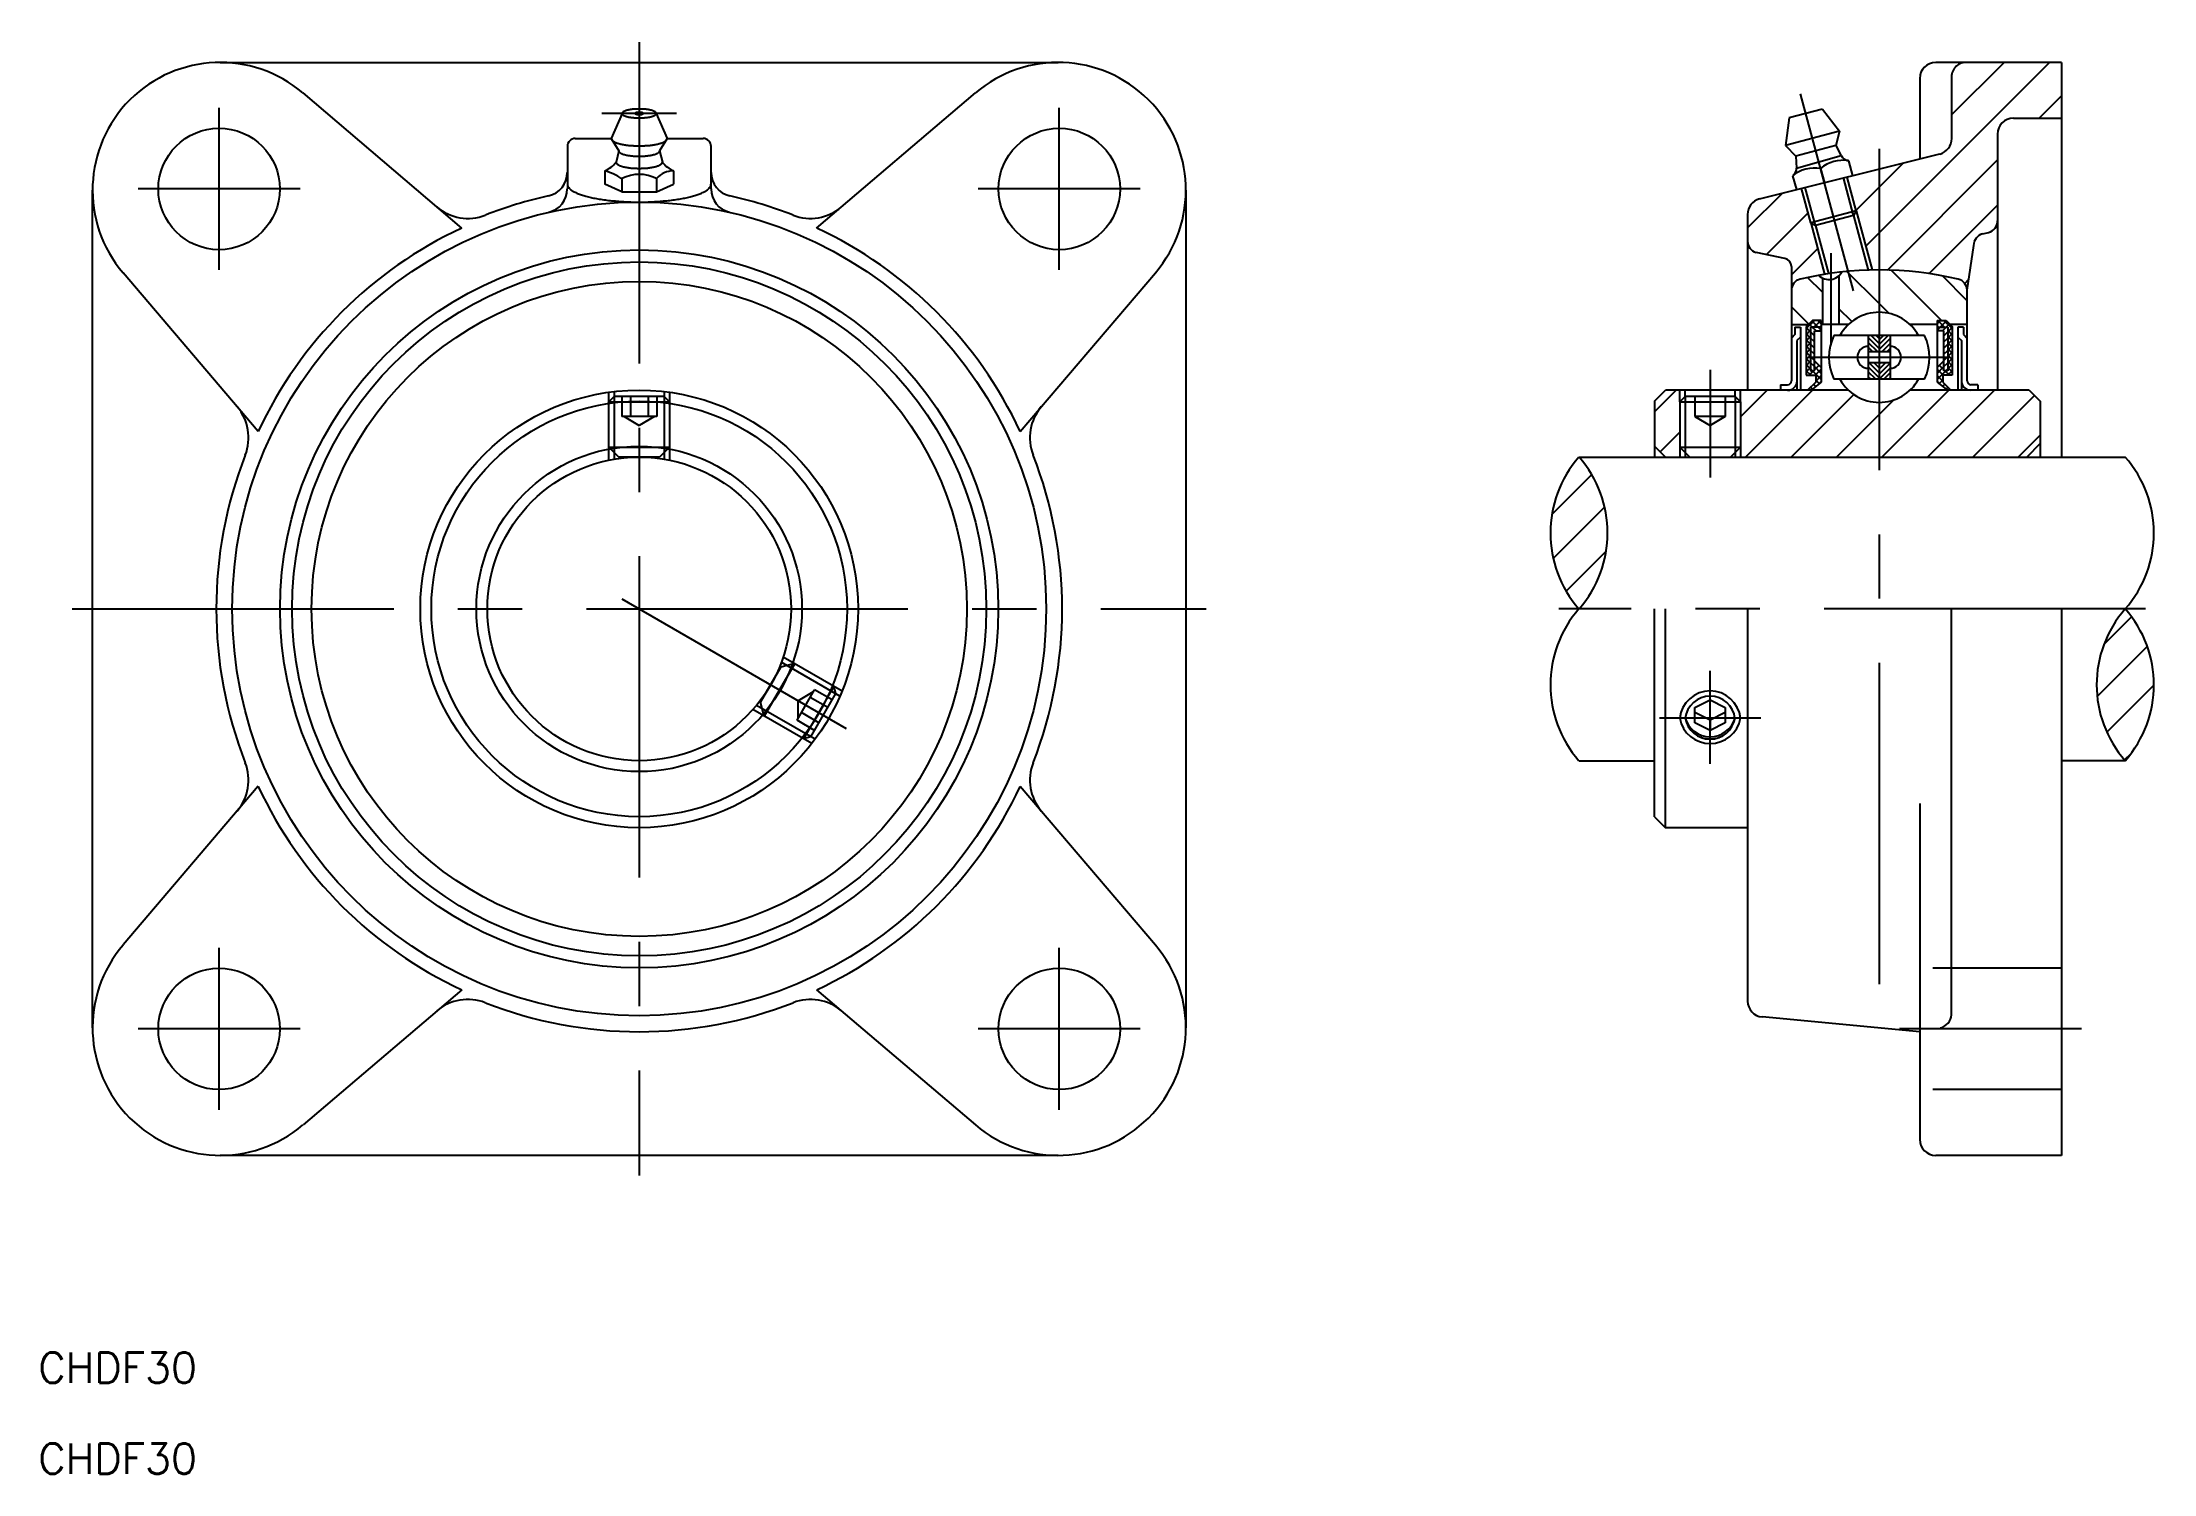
# Model space of a CAD drawing. Extents: x -59 to 150, y -85 to 56.
import ezdxf

# ---------------------------------------------------------------- set-up
doc = ezdxf.new("R2010")
doc.units = 0
for name, pattern in [('CENTER', [50.8, 31.75, -6.35, 6.35, -6.35]), ('DASHED', [19.05, 12.7, -6.35]), ('PHANTOM', [63.5, 31.75, -6.35, 6.35, -6.35, 6.35, -6.35])]:
    doc.linetypes.add(name, pattern=pattern)
doc.layers.get('0').update_dxf_attribs({"linetype": 'CONTINUOUS'})
doc.layers.add('CENTER', color=1, linetype='CENTER')
doc.styles.get("Standard").update_dxf_attribs({"font": 'txt.shx', "height": 3, "bigfont": 'bigfont.shx'})

# ---------------------------------------------------------------- blocks, each defined once
blk = doc.blocks.new('*U2')
at = {"color": 7, "linetype": 'CONTINUOUS'}
blk.add_text('CHDF30', height=3, dxfattribs=at).set_placement((-59.36, -76.48))
blk = doc.blocks.new('*U3')
at = {"color": 7, "linetype": 'CONTINUOUS'}
blk.add_text('CHDF30', height=3, dxfattribs=at).set_placement((-59.36, -85.46))

msp = doc.modelspace()

# ---------------------------------------------------------------- linework, layer by layer
at = {"color": 7, "linetype": 'CONTINUOUS'}
for p, q in [((-41.39, 54), (41.39, 54)), ((126.49, 52.42), (126.49, 44.43)), ((140.49, 54), (128.07, 54)), ((129.64, 52.42), (129.64, 46.48)), ((140.49, 54), (140.49, 15)), ((-17.53, 37.63), (-33.21, 50.99)), ((17.53, 37.63), (33.21, 50.99)), ((-1.69, 48.96), (-2.76, 46.48)), ((1.69, 48.96), (2.76, 46.49)), ((113.6, 48.52), (113.24, 45.78)), ((116.89, 49.4), (113.6, 48.52)), ((116.89, 49.4), (118.58, 47.21)), ((135.76, 48.48), (140.49, 48.48)), ((-6.31, 46.48), (-2.76, 46.48)), ((-2.76, 46.48), (-2.01, 45.26)), ((2.76, 46.48), (2.01, 45.26)), ((2.76, 46.48), (6.31, 46.48)), ((118.58, 47.21), (113.24, 45.78)), ((118.58, 47.21), (118.21, 45.79)), ((134.18, 46.91), (134.18, 21.62)), ((-7.09, 45.7), (-7.09, 41.5)), ((-2.01, 45.26), (-2.29, 44.14)), ((2.01, 45.26), (2.29, 44.14)), ((7.09, 45.7), (7.09, 41.5)), ((110.66, 40.52), (128.48, 44.96)), ((113.24, 45.78), (114.27, 44.73)), ((118.21, 45.79), (114.27, 44.73)), ((114.27, 44.73), (114.32, 43.57)), ((118.75, 44.76), (114.32, 43.53)), ((118.21, 45.79), (118.75, 44.76)), ((119.34, 44.31), (119.46, 44.29)), ((119.46, 44.29), (119.85, 42.81)), ((-3.39, 43.29), (-3.39, 41.97)), ((-1.7, 41.21), (-3.39, 41.97)), ((-1.7, 42.52), (-1.7, 41.21)), ((1.7, 42.52), (1.7, 41.21)), ((1.7, 41.21), (3.39, 41.97)), ((3.39, 43.29), (3.39, 41.97)), ((114.03, 42.89), (113.94, 42.81)), ((113.94, 42.81), (114.31, 41.43)), ((116.7, 43.53), (117.08, 42.12)), ((120.23, 39.35), (119.34, 42.68)), ((-54, -41.39), (-54, 41.39)), ((-1.7, 41.21), (1.7, 41.21)), ((54, 41.39), (54, -41.39)), ((115.74, 38.15), (114.83, 41.56)), ((109.49, 38.99), (109.49, 21.62)), ((120.23, 39.35), (115.74, 38.15)), ((115.74, 38.15), (116.2, 37.88)), ((119.96, 38.89), (116.2, 37.88)), ((116.2, 37.88), (117.48, 33.13)), ((120.23, 39.35), (119.96, 38.89)), ((119.96, 38.89), (121.41, 33.49)), ((131.82, 35.91), (131.16, 31.49)), ((132.7, 37.05), (133.31, 37.21)), ((113.18, 34.64), (110.33, 35.22)), ((113.82, 33.85), (113.82, 31.49)), ((-37.63, 17.53), (-50.99, 33.21)), ((37.63, 17.53), (50.99, 33.21)), ((113.82, 31.49), (113.82, 22.54)), ((116.89, 32.7), (116.89, 28.1)), ((118.51, 32.93), (118.51, 28.1)), ((131.16, 31.49), (131.16, 22.54)), ((113.82, 28.1), (115.48, 28.1)), ((114.17, 27.85), (114.71, 27.85)), ((114.17, 27.85), (114.17, 27.11)), ((114.71, 27.85), (114.71, 21.62)), ((115.89, 28.51), (115.28, 27.91)), ((115.28, 27.91), (115.28, 23.32)), ((116.76, 27.85), (115.72, 27.85)), ((115.72, 27.85), (115.72, 23.52)), ((116.76, 28.51), (115.89, 28.51)), ((116.11, 27.47), (116.76, 27.47)), ((116.11, 23.52), (116.11, 27.47)), ((116.76, 28.51), (116.76, 27.47)), ((116.76, 28.18), (116.76, 22.99)), ((119.45, 28.1), (116.76, 28.1)), ((128.22, 28.1), (125.54, 28.1)), ((128.22, 28.51), (129.1, 28.51)), ((128.22, 28.51), (128.22, 27.47)), ((128.22, 28.18), (128.22, 22.99)), ((128.22, 27.85), (129.26, 27.85)), ((128.88, 27.47), (128.22, 27.47)), ((128.88, 23.52), (128.88, 27.47)), ((129.1, 28.51), (129.7, 27.91)), ((129.26, 27.85), (129.26, 23.52)), ((131.16, 28.1), (129.51, 28.1)), ((129.7, 27.91), (129.7, 23.32)), ((130.82, 27.85), (130.27, 27.85)), ((130.27, 27.85), (130.27, 21.62)), ((130.82, 27.85), (130.82, 27.11)), ((114.17, 27.11), (113.82, 26.76)), ((113.82, 26.76), (113.82, 22.54)), ((114.71, 26.87), (114.37, 26.53)), ((114.37, 26.53), (114.37, 21.62)), ((122.49, 27.02), (118.02, 27.02)), ((121.41, 27.02), (121.41, 22.7)), ((123.57, 25.4), (121.41, 25.4)), ((126.96, 27.02), (122.49, 27.02)), ((122.49, 27.02), (122.49, 22.7)), ((123.57, 27.02), (123.57, 22.7)), ((130.27, 26.87), (130.61, 26.53)), ((130.61, 26.53), (130.61, 21.62)), ((130.82, 27.11), (131.16, 26.76)), ((131.16, 26.76), (131.16, 22.54)), ((115.28, 23.32), (115.28, 23.09)), ((115.28, 23.09), (116.22, 23.09)), ((115.72, 23.52), (116.11, 23.52)), ((116.11, 24.51), (116.76, 23.85)), ((116.22, 23.09), (116.22, 22.42)), ((116.76, 23.85), (116.76, 22.41)), ((123.57, 24.32), (121.41, 24.32)), ((128.88, 24.51), (128.22, 23.85)), ((128.22, 23.85), (128.22, 22.41)), ((129.7, 23.09), (128.77, 23.09)), ((128.77, 23.09), (128.77, 22.42)), ((129.26, 23.52), (128.88, 23.52)), ((129.7, 23.32), (129.7, 23.09)), ((100.29, 20.53), (101.37, 21.62)), ((119.45, 21.62), (101.37, 21.62)), ((103.33, 21), (102.79, 20.46)), ((103.33, 21), (103.33, 21.62)), ((108.25, 21), (103.33, 21)), ((108.25, 21), (108.25, 21.62)), ((108.25, 21), (108.79, 20.46)), ((112.73, 22.16), (112.73, 21.62)), ((112.73, 22.16), (113.44, 22.16)), ((116.22, 22.42), (115.4, 21.62)), ((116.76, 22.41), (115.76, 21.62)), ((122.49, 22.7), (118.02, 22.7)), ((126.96, 22.7), (122.49, 22.7)), ((137.31, 21.62), (125.54, 21.62)), ((128.22, 22.41), (129.23, 21.62)), ((128.77, 22.42), (129.58, 21.62)), ((132.25, 22.16), (131.55, 22.16)), ((132.25, 22.16), (132.25, 21.62)), ((137.31, 21.62), (138.39, 20.53)), ((100.29, 20.53), (100.29, 15)), ((102.79, 20.46), (108.79, 20.46)), ((102.79, 20.46), (102.79, 16)), ((108.79, 20.46), (108.79, 16)), ((138.39, 20.53), (138.39, 15)), ((100.29, 16.08), (101.37, 15)), ((100.29, 15), (140.49, 15)), ((102.79, 16), (108.79, 16)), ((102.79, 16), (103.79, 15)), ((103.33, 15.46), (103.33, 15)), ((108.79, 16), (107.79, 15)), ((108.25, 15.46), (108.25, 15)), ((138.39, 16.33), (137.06, 15)), ((100.29, -20.53), (100.29, 0)), ((101.37, -21.62), (101.37, 0)), ((109.49, 0), (109.49, -38.75)), ((129.64, -40.11), (129.64, 0)), ((140.49, 0), (140.49, -54)), ((104.29, -9.75), (105.79, -9)), ((104.29, -11.25), (104.29, -9.75)), ((105.79, -11), (104.29, -10.25)), ((105.79, -9), (107.29, -9.75)), ((107.29, -10.25), (105.79, -11)), ((107.29, -9.75), (107.29, -11.25)), ((105.79, -12), (104.29, -11.25)), ((105.79, -11), (105.79, -12)), ((107.29, -11.25), (105.79, -12)), ((-37.63, -17.53), (-50.99, -33.21)), ((37.63, -17.53), (50.99, -33.21)), ((100.29, -20.53), (101.37, -21.62)), ((126.49, -19.22), (126.49, -52.42)), ((109.49, -21.62), (101.37, -21.62)), ((-17.53, -37.63), (-33.21, -50.99)), ((17.53, -37.63), (33.21, -50.99)), ((126.49, -41.78), (110.94, -40.32)), ((41.39, -54), (-41.39, -54)), ((140.49, -54), (128.07, -54))]:
    msp.add_line(p, q, dxfattribs=at)
at = {"color": 3, "linetype": 'CONTINUOUS'}
for p, q in [((122.49, 37.18), (139.31, 54)), ((129.64, 48.82), (134.82, 54)), ((138.28, 48.48), (140.49, 50.69)), ((122.49, 41.67), (124.89, 44.07)), ((123.3, 33.49), (134.18, 44.38)), ((119.96, 38.89), (118.96, 42.63)), ((109.49, 37.65), (112.93, 41.08)), ((116.2, 37.88), (115.19, 41.65)), ((120.22, 39.4), (122.49, 41.67)), ((127.43, 33.14), (134.18, 39.89)), ((111.35, 35.01), (115.47, 39.14)), ((115.74, 38.15), (117.1, 33.07)), ((120.23, 39.35), (121.8, 33.5)), ((113.82, 33), (116.42, 35.6)), ((121.17, 35.86), (122.49, 37.18)), ((128.65, 28.51), (123.67, 33.48)), ((116.89, 31.29), (115.42, 32.75)), ((122.49, 30.17), (119.31, 33.35)), ((131.16, 30.48), (128.73, 32.92)), ((130.94, 32.16), (131.32, 32.54)), ((115.53, 28.15), (113.82, 29.86)), ((119.79, 28.39), (118.51, 29.67)), ((123.47, 29.2), (122.49, 30.17)), ((115.28, 27.7), (116.09, 28.51)), ((115.72, 27.38), (115.28, 27.82)), ((115.28, 27.09), (115.72, 27.53)), ((115.72, 26.77), (115.28, 27.21)), ((115.86, 27.85), (115.55, 28.17)), ((116.11, 27), (115.72, 27.38)), ((116.47, 27.85), (115.85, 28.47)), ((116.25, 27.47), (115.86, 27.85)), ((116.05, 27.85), (116.65, 28.45)), ((116.76, 28.17), (116.43, 28.51)), ((116.76, 27.56), (116.47, 27.85)), ((116.66, 27.85), (116.76, 27.96)), ((128.22, 28.17), (128.55, 28.51)), ((128.33, 27.85), (128.22, 27.96)), ((128.22, 27.56), (128.51, 27.85)), ((128.94, 27.85), (128.34, 28.45)), ((128.51, 27.85), (129.13, 28.47)), ((128.74, 27.47), (129.12, 27.85)), ((128.88, 27), (129.26, 27.38)), ((129.7, 27.7), (128.89, 28.51)), ((129.12, 27.85), (129.44, 28.17)), ((129.26, 27.38), (129.7, 27.82)), ((129.7, 27.09), (129.26, 27.53)), ((129.26, 26.77), (129.7, 27.21)), ((115.28, 26.48), (115.72, 26.92)), ((115.72, 26.16), (115.28, 26.6)), ((115.28, 25.87), (115.72, 26.31)), ((115.72, 25.55), (115.28, 25.99)), ((115.28, 25.26), (115.72, 25.69)), ((115.72, 24.94), (115.28, 25.37)), ((115.28, 24.64), (115.72, 25.08)), ((116.11, 26.39), (115.72, 26.77)), ((116.11, 25.78), (115.72, 26.16)), ((116.11, 25.16), (115.72, 25.55)), ((122.49, 25.75), (121.41, 26.83)), ((122.36, 25.4), (121.41, 26.34)), ((121.87, 25.4), (121.41, 25.86)), ((122.49, 26.23), (121.71, 27.02)), ((122.49, 26.72), (122.19, 27.02)), ((122.49, 26.6), (122.91, 27.02)), ((122.49, 26.12), (123.39, 27.02)), ((122.49, 25.63), (123.57, 26.71)), ((122.74, 25.4), (123.57, 26.23)), ((123.23, 25.4), (123.57, 25.74)), ((128.88, 26.39), (129.26, 26.77)), ((128.88, 25.78), (129.26, 26.16)), ((128.88, 25.16), (129.26, 25.55)), ((129.7, 26.48), (129.26, 26.92)), ((129.26, 26.16), (129.7, 26.6)), ((129.7, 25.87), (129.26, 26.31)), ((129.26, 25.55), (129.7, 25.99)), ((129.7, 25.26), (129.26, 25.69)), ((129.26, 24.94), (129.7, 25.37)), ((129.7, 24.64), (129.26, 25.08)), ((115.72, 24.32), (115.28, 24.76)), ((115.28, 24.03), (115.72, 24.47)), ((115.72, 23.71), (115.28, 24.15)), ((115.28, 23.42), (115.72, 23.86)), ((115.74, 23.09), (115.28, 23.54)), ((115.56, 23.09), (116, 23.52)), ((116.11, 24.55), (115.72, 24.94)), ((116.11, 23.94), (115.72, 24.32)), ((115.91, 23.52), (115.72, 23.71)), ((116.76, 22.67), (115.91, 23.52)), ((116.11, 24.24), (116.24, 24.38)), ((116.11, 23.63), (116.54, 24.07)), ((116.76, 23.28), (116.11, 23.94)), ((116.17, 23.09), (116.76, 23.68)), ((116.22, 22.52), (116.76, 23.07)), ((122.49, 22.84), (121.41, 23.92)), ((122.15, 22.7), (121.41, 23.43)), ((121.66, 22.7), (121.41, 22.95)), ((122.49, 23.32), (121.5, 24.32)), ((122.49, 23.81), (121.98, 24.32)), ((122.49, 24.29), (122.47, 24.32)), ((122.49, 24.18), (122.63, 24.32)), ((122.49, 23.69), (123.12, 24.32)), ((122.49, 23.21), (123.57, 24.29)), ((122.49, 22.72), (123.57, 23.8)), ((122.95, 22.7), (123.57, 23.32)), ((128.22, 23.28), (128.88, 23.94)), ((128.81, 23.09), (128.22, 23.68)), ((128.22, 22.67), (129.07, 23.52)), ((128.77, 22.52), (128.22, 23.07)), ((128.88, 23.63), (128.44, 24.07)), ((128.88, 24.24), (128.74, 24.38)), ((128.88, 24.55), (129.26, 24.94)), ((128.88, 23.94), (129.26, 24.32)), ((129.42, 23.09), (128.98, 23.52)), ((129.07, 23.52), (129.26, 23.71)), ((129.25, 23.09), (129.7, 23.54)), ((129.26, 24.32), (129.7, 24.76)), ((129.7, 24.03), (129.26, 24.47)), ((129.26, 23.71), (129.7, 24.15)), ((129.7, 23.42), (129.26, 23.86)), ((100.29, 19.47), (102.44, 21.62)), ((102.79, 20.46), (102.79, 21.62)), ((103.33, 21), (103.33, 15.46)), ((108.25, 21), (108.25, 15.46)), ((108.79, 20.46), (108.79, 21.62)), ((108.79, 18.99), (111.42, 21.62)), ((109.29, 15), (115.91, 21.62)), ((113.78, 15), (119.97, 21.19)), ((115.88, 21.72), (115.69, 21.91)), ((116.23, 21.99), (116, 22.21)), ((116.57, 22.26), (116.22, 22.61)), ((116.56, 22.25), (116.76, 22.46)), ((122.76, 15), (129.38, 21.62)), ((123.44, 22.7), (123.57, 22.83)), ((127.25, 15), (133.87, 21.62)), ((128.42, 22.25), (128.22, 22.46)), ((128.42, 22.26), (128.77, 22.61)), ((128.76, 21.99), (128.98, 22.21)), ((129.1, 21.72), (129.29, 21.91)), ((131.74, 15), (137.83, 21.09)), ((118.27, 15), (122.49, 19.22)), ((122.49, 19.22), (123.92, 20.65)), ((100.84, 15.53), (102.79, 17.48)), ((136.23, 15), (138.39, 17.16)), ((102.79, 16), (102.79, 15)), ((108.79, 16), (108.79, 15))]:
    msp.add_line(p, q, dxfattribs=at)
at = {"color": 3, "linetype": 'DASHED'}
for p, q in [((-3, 14.7), (-3, 21.41)), ((-2.46, 21), (-3, 20.46)), ((-2.46, 21.48), (-2.46, 14.8)), ((2.46, 21), (-2.46, 21)), ((-1.73, 21), (-1.73, 19)), ((-0.87, 21), (-0.87, 19)), ((0.87, 21), (0.87, 19)), ((1.73, 21), (1.73, 19)), ((2.46, 21.48), (2.46, 14.8)), ((2.46, 21), (3, 20.46)), ((3, 21.41), (3, 14.7)), ((104.29, 21), (104.29, 19)), ((105.79, 21), (105.79, 19)), ((107.29, 21), (107.29, 19)), ((-3, 20.46), (3, 20.46)), ((1.73, 19), (-1.73, 19)), ((-1.5, 19), (0, 18.13)), ((1.5, 19), (0, 18.13)), ((107.29, 19), (104.29, 19)), ((104.29, 19), (105.79, 18.13)), ((107.29, 19), (105.79, 18.13)), ((-3, 16), (3, 16)), ((-3, 16), (-2, 15)), ((2, 15), (-2, 15)), ((3, 16), (2, 15)), ((11.99, -9.23), (13.99, -5.77)), ((15.36, -5.4), (12.36, -10.6)), ((15.36, -5.4), (13.99, -5.77)), ((19.83, -8.61), (14.04, -5.27)), ((14.23, -4.75), (20.04, -8.11)), ((15.59, -11), (17.32, -8)), ((17.2, -8.2), (15.7, -9.07)), ((19.22, -7.63), (16.22, -12.83)), ((19.05, -9), (17.32, -8)), ((19.42, -8.37), (19.22, -7.63)), ((17.04, -13.3), (11.23, -9.95)), ((17.37, -12.87), (11.59, -9.53)), ((12.36, -10.6), (11.99, -9.23)), ((15.7, -10.8), (15.7, -9.07)), ((17.75, -11.25), (16.02, -10.25)), ((18.62, -9.75), (16.89, -8.75)), ((16.96, -12.63), (19.42, -8.37)), ((17.32, -12), (15.59, -11)), ((16.96, -12.63), (16.22, -12.83)), ((140.49, -35.5), (126.49, -35.5)), ((140.49, -47.5), (126.49, -47.5))]:
    msp.add_line(p, q, dxfattribs=at)
at = {"color": 3, "linetype": 'PHANTOM'}
for p, q in [((92.84, 15), (100.29, 15)), ((140.49, 15), (146.79, 15)), ((90.16, 9.34), (94.09, 13.27)), ((90.3, 4.98), (95.37, 10.06)), ((91.57, 1.76), (95.52, 5.72)), ((144.71, -3.47), (147.41, -0.77)), ((144.03, -8.64), (148.96, -3.7)), ((144.98, -12.18), (149.61, -7.54)), ((146.72, -14.92), (147.4, -14.25)), ((92.84, -15), (100.29, -15)), ((146.79, -15), (140.49, -15))]:
    msp.add_line(p, q, dxfattribs=at)
at = {"color": 7, "linetype": 'CONTINUOUS'}
for points in [[(-1.69, 48.96, 0), (-1.69, 48.94, 0), (-1.69, 48.92, 0), (-1.68, 48.9, 0), (-1.66, 48.87, 0), (-1.64, 48.85, 0), (-1.62, 48.83, 0), (-1.6, 48.81, 0), (-1.57, 48.79, 0), (-1.53, 48.77, 0), (-1.49, 48.75, 0), (-1.45, 48.73, 0), (-1.41, 48.72, 0), (-1.36, 48.7, 0), (-1.31, 48.68, 0), (-1.26, 48.66, 0), (-1.2, 48.65, 0), (-1.14, 48.63, 0), (-1.08, 48.62, 0), (-1.01, 48.61, 0), (-0.94, 48.59, 0), (-0.87, 48.58, 0), (-0.8, 48.57, 0), (-0.72, 48.56, 0), (-0.65, 48.55, 0), (-0.57, 48.55, 0), (-0.49, 48.54, 0), (-0.41, 48.53, 0), (-0.33, 48.53, 0), (-0.25, 48.52, 0), (-0.17, 48.52, 0), (-0.08, 48.52, 0), (0, 48.52, 0), (0.08, 48.52, 0), (0.17, 48.52, 0), (0.25, 48.52, 0), (0.33, 48.53, 0), (0.41, 48.53, 0), (0.49, 48.54, 0), (0.57, 48.55, 0), (0.65, 48.55, 0), (0.72, 48.56, 0), (0.8, 48.57, 0), (0.87, 48.58, 0), (0.94, 48.59, 0), (1.01, 48.61, 0), (1.08, 48.62, 0), (1.14, 48.63, 0), (1.2, 48.65, 0), (1.26, 48.66, 0), (1.31, 48.68, 0), (1.36, 48.7, 0), (1.41, 48.72, 0), (1.45, 48.73, 0), (1.49, 48.75, 0), (1.53, 48.77, 0), (1.57, 48.79, 0), (1.6, 48.81, 0), (1.62, 48.83, 0), (1.64, 48.85, 0), (1.66, 48.87, 0), (1.68, 48.9, 0), (1.69, 48.92, 0), (1.69, 48.94, 0), (1.69, 48.96, 0), (1.69, 48.98, 0), (1.69, 49, 0), (1.68, 49.02, 0), (1.66, 49.05, 0), (1.64, 49.07, 0), (1.62, 49.09, 0), (1.6, 49.11, 0), (1.57, 49.13, 0), (1.53, 49.15, 0), (1.49, 49.17, 0), (1.45, 49.19, 0), (1.41, 49.2, 0), (1.36, 49.22, 0), (1.31, 49.24, 0), (1.26, 49.26, 0), (1.2, 49.27, 0), (1.14, 49.29, 0), (1.08, 49.3, 0), (1.01, 49.31, 0), (0.94, 49.33, 0), (0.87, 49.34, 0), (0.8, 49.35, 0), (0.72, 49.36, 0), (0.65, 49.37, 0), (0.57, 49.38, 0), (0.49, 49.38, 0), (0.41, 49.39, 0), (0.33, 49.39, 0), (0.25, 49.4, 0), (0.17, 49.4, 0), (0.08, 49.4, 0), (0, 49.4, 0), (-0.08, 49.4, 0), (-0.17, 49.4, 0), (-0.25, 49.4, 0), (-0.33, 49.39, 0), (-0.41, 49.39, 0), (-0.49, 49.38, 0), (-0.57, 49.38, 0), (-0.65, 49.37, 0), (-0.72, 49.36, 0), (-0.8, 49.35, 0), (-0.87, 49.34, 0), (-0.94, 49.33, 0), (-1.01, 49.31, 0), (-1.08, 49.3, 0), (-1.14, 49.29, 0), (-1.2, 49.27, 0), (-1.26, 49.26, 0), (-1.31, 49.24, 0), (-1.36, 49.22, 0), (-1.41, 49.2, 0), (-1.45, 49.19, 0), (-1.49, 49.17, 0), (-1.53, 49.15, 0), (-1.57, 49.13, 0), (-1.6, 49.11, 0), (-1.62, 49.09, 0), (-1.64, 49.07, 0), (-1.66, 49.05, 0), (-1.68, 49.02, 0), (-1.69, 49, 0), (-1.69, 48.98, 0), (-1.69, 48.96, 0)], [(0.4, 48.96, 0), (0.4, 48.97, 0), (0.4, 48.97, 0), (0.39, 48.98, 0), (0.39, 48.98, 0), (0.39, 48.99, 0), (0.38, 48.99, 0), (0.37, 49, 0), (0.37, 49, 0), (0.36, 49.01, 0), (0.35, 49.01, 0), (0.34, 49.02, 0), (0.33, 49.02, 0), (0.32, 49.03, 0), (0.31, 49.03, 0), (0.3, 49.04, 0), (0.28, 49.04, 0), (0.27, 49.05, 0), (0.25, 49.05, 0), (0.24, 49.05, 0), (0.22, 49.06, 0), (0.2, 49.06, 0), (0.19, 49.06, 0), (0.17, 49.06, 0), (0.15, 49.07, 0), (0.13, 49.07, 0), (0.12, 49.07, 0), (0.1, 49.07, 0), (0.08, 49.07, 0), (0.06, 49.07, 0), (0.04, 49.07, 0), (0.02, 49.07, 0), (0, 49.07, 0), (-0.02, 49.07, 0), (-0.04, 49.07, 0), (-0.06, 49.07, 0), (-0.08, 49.07, 0), (-0.1, 49.07, 0), (-0.12, 49.07, 0), (-0.13, 49.07, 0), (-0.15, 49.07, 0), (-0.17, 49.06, 0), (-0.19, 49.06, 0), (-0.2, 49.06, 0), (-0.22, 49.06, 0), (-0.24, 49.05, 0), (-0.25, 49.05, 0), (-0.27, 49.05, 0), (-0.28, 49.04, 0), (-0.3, 49.04, 0), (-0.31, 49.03, 0), (-0.32, 49.03, 0), (-0.33, 49.02, 0), (-0.34, 49.02, 0), (-0.35, 49.01, 0), (-0.36, 49.01, 0), (-0.37, 49, 0), (-0.37, 49, 0), (-0.38, 48.99, 0), (-0.39, 48.99, 0), (-0.39, 48.98, 0), (-0.39, 48.98, 0), (-0.4, 48.97, 0), (-0.4, 48.97, 0), (-0.4, 48.96, 0), (-0.4, 48.95, 0), (-0.4, 48.95, 0), (-0.39, 48.94, 0), (-0.39, 48.94, 0), (-0.39, 48.93, 0), (-0.38, 48.93, 0), (-0.37, 48.92, 0), (-0.37, 48.92, 0), (-0.36, 48.91, 0), (-0.35, 48.91, 0), (-0.34, 48.9, 0), (-0.33, 48.9, 0), (-0.32, 48.89, 0), (-0.31, 48.89, 0), (-0.3, 48.88, 0), (-0.28, 48.88, 0), (-0.27, 48.88, 0), (-0.25, 48.87, 0), (-0.24, 48.87, 0), (-0.22, 48.86, 0), (-0.2, 48.86, 0), (-0.19, 48.86, 0), (-0.17, 48.86, 0), (-0.15, 48.85, 0), (-0.13, 48.85, 0), (-0.12, 48.85, 0), (-0.1, 48.85, 0), (-0.08, 48.85, 0), (-0.06, 48.85, 0), (-0.04, 48.85, 0), (-0.02, 48.85, 0), (0, 48.85, 0), (0.02, 48.85, 0), (0.04, 48.85, 0), (0.06, 48.85, 0), (0.08, 48.85, 0), (0.1, 48.85, 0), (0.12, 48.85, 0), (0.13, 48.85, 0), (0.15, 48.85, 0), (0.17, 48.86, 0), (0.19, 48.86, 0), (0.2, 48.86, 0), (0.22, 48.86, 0), (0.24, 48.87, 0), (0.25, 48.87, 0), (0.27, 48.88, 0), (0.28, 48.88, 0), (0.3, 48.88, 0), (0.31, 48.89, 0), (0.32, 48.89, 0), (0.33, 48.9, 0), (0.34, 48.9, 0), (0.35, 48.91, 0), (0.36, 48.91, 0), (0.37, 48.92, 0), (0.37, 48.92, 0), (0.38, 48.93, 0), (0.39, 48.93, 0), (0.39, 48.94, 0), (0.39, 48.94, 0), (0.4, 48.95, 0), (0.4, 48.95, 0), (0.4, 48.96, 0)], [(-2.62, 46.26, 0), (-2.6, 46.24, 0), (-2.58, 46.23, 0), (-2.56, 46.22, 0), (-2.54, 46.2, 0), (-2.52, 46.19, 0), (-2.5, 46.18, 0), (-2.48, 46.16, 0), (-2.45, 46.15, 0), (-2.43, 46.14, 0), (-2.4, 46.13, 0), (-2.37, 46.11, 0), (-2.35, 46.1, 0), (-2.32, 46.09, 0), (-2.29, 46.08, 0), (-2.26, 46.07, 0), (-2.23, 46.06, 0), (-2.19, 46.04, 0), (-2.16, 46.03, 0), (-2.13, 46.02, 0), (-2.09, 46.01, 0), (-2.06, 46, 0), (-2.02, 45.99, 0), (-1.98, 45.98, 0), (-1.95, 45.97, 0), (-1.91, 45.96, 0), (-1.87, 45.95, 0), (-1.83, 45.94, 0), (-1.79, 45.93, 0), (-1.74, 45.92, 0), (-1.7, 45.91, 0), (-1.66, 45.9, 0), (-1.62, 45.9, 0), (-1.57, 45.89, 0), (-1.53, 45.88, 0), (-1.48, 45.87, 0), (-1.44, 45.86, 0), (-1.39, 45.86, 0), (-1.34, 45.85, 0), (-1.3, 45.84, 0), (-1.25, 45.84, 0), (-1.2, 45.83, 0), (-1.15, 45.82, 0), (-1.1, 45.82, 0), (-1.05, 45.81, 0), (-1, 45.81, 0), (-0.95, 45.8, 0), (-0.9, 45.8, 0), (-0.85, 45.79, 0), (-0.8, 45.79, 0), (-0.75, 45.79, 0), (-0.69, 45.78, 0), (-0.64, 45.78, 0), (-0.59, 45.78, 0), (-0.54, 45.77, 0), (-0.48, 45.77, 0), (-0.43, 45.77, 0), (-0.38, 45.77, 0), (-0.32, 45.76, 0), (-0.27, 45.76, 0), (-0.22, 45.76, 0), (-0.16, 45.76, 0), (-0.11, 45.76, 0), (-0.05, 45.76, 0), (0, 45.76, 0), (0.05, 45.76, 0), (0.11, 45.76, 0), (0.16, 45.76, 0), (0.22, 45.76, 0), (0.27, 45.76, 0), (0.32, 45.76, 0), (0.38, 45.77, 0), (0.43, 45.77, 0), (0.48, 45.77, 0), (0.54, 45.77, 0), (0.59, 45.78, 0), (0.64, 45.78, 0), (0.69, 45.78, 0), (0.75, 45.79, 0), (0.8, 45.79, 0), (0.85, 45.79, 0), (0.9, 45.8, 0), (0.95, 45.8, 0), (1, 45.81, 0), (1.05, 45.81, 0), (1.1, 45.82, 0), (1.15, 45.82, 0), (1.2, 45.83, 0), (1.25, 45.84, 0), (1.3, 45.84, 0), (1.34, 45.85, 0), (1.39, 45.86, 0), (1.44, 45.86, 0), (1.48, 45.87, 0), (1.53, 45.88, 0), (1.57, 45.89, 0), (1.62, 45.9, 0), (1.66, 45.9, 0), (1.7, 45.91, 0), (1.74, 45.92, 0), (1.79, 45.93, 0), (1.83, 45.94, 0), (1.87, 45.95, 0), (1.91, 45.96, 0), (1.95, 45.97, 0), (1.98, 45.98, 0), (2.02, 45.99, 0), (2.06, 46, 0), (2.09, 46.01, 0), (2.13, 46.02, 0), (2.16, 46.03, 0), (2.19, 46.04, 0), (2.23, 46.06, 0), (2.26, 46.07, 0), (2.29, 46.08, 0), (2.32, 46.09, 0), (2.35, 46.1, 0), (2.37, 46.11, 0), (2.4, 46.13, 0), (2.43, 46.14, 0), (2.45, 46.15, 0), (2.48, 46.16, 0), (2.5, 46.18, 0), (2.52, 46.19, 0), (2.54, 46.2, 0), (2.56, 46.22, 0), (2.58, 46.23, 0), (2.6, 46.24, 0), (2.62, 46.26, 0)], [(2.76, 46.48, 0), (2.76, 46.48, 0), (2.76, 46.48, 0), (2.76, 46.48, 0), (2.76, 46.48, 0), (2.76, 46.48, 0), (2.76, 46.48, 0), (2.76, 46.48, 0), (2.76, 46.48, 0), (2.76, 46.48, 0), (2.76, 46.48, 0), (2.76, 46.48, 0), (2.76, 46.48, 0), (2.76, 46.48, 0), (2.76, 46.48, 0), (2.76, 46.48, 0), (2.76, 46.48, 0), (2.76, 46.48, 0), (2.76, 46.48, 0), (2.76, 46.49, 0), (2.76, 46.49, 0), (2.76, 46.49, 0), (2.76, 46.49, 0), (2.76, 46.49, 0), (2.76, 46.49, 0), (2.76, 46.49, 0), (2.76, 46.49, 0), (2.76, 46.49, 0), (2.76, 46.49, 0), (2.76, 46.49, 0), (2.76, 46.49, 0), (2.76, 46.49, 0), (2.76, 46.49, 0), (2.76, 46.49, 0), (2.76, 46.49, 0), (2.76, 46.49, 0), (2.76, 46.49, 0), (2.76, 46.49, 0), (2.76, 46.49, 0), (2.76, 46.49, 0), (2.76, 46.49, 0), (2.76, 46.49, 0), (2.76, 46.49, 0), (2.76, 46.49, 0), (2.76, 46.49, 0), (2.76, 46.49, 0), (2.76, 46.49, 0), (2.76, 46.49, 0), (2.76, 46.49, 0), (2.76, 46.49, 0), (2.76, 46.49, 0), (2.76, 46.49, 0), (2.76, 46.49, 0), (2.76, 46.49, 0), (2.76, 46.49, 0), (2.76, 46.49, 0), (2.76, 46.49, 0), (2.76, 46.49, 0), (2.76, 46.49, 0), (2.76, 46.49, 0), (2.76, 46.49, 0), (2.76, 46.49, 0), (2.76, 46.49, 0), (2.76, 46.49, 0), (2.76, 46.49, 0), (2.76, 46.49, 0), (2.76, 46.49, 0), (2.76, 46.49, 0), (2.76, 46.49, 0), (2.76, 46.49, 0), (2.76, 46.49, 0), (2.76, 46.49, 0), (2.76, 46.49, 0), (2.76, 46.49, 0), (2.76, 46.49, 0), (2.76, 46.49, 0), (2.76, 46.49, 0), (2.76, 46.49, 0), (2.76, 46.49, 0), (2.76, 46.49, 0), (2.76, 46.49, 0), (2.76, 46.49, 0), (2.76, 46.49, 0), (2.76, 46.49, 0), (2.76, 46.49, 0), (2.76, 46.49, 0), (2.76, 46.49, 0), (2.76, 46.49, 0), (2.76, 46.49, 0), (2.76, 46.49, 0), (2.76, 46.49, 0), (2.76, 46.49, 0), (2.76, 46.49, 0), (2.76, 46.49, 0), (2.76, 46.49, 0), (2.76, 46.49, 0), (2.76, 46.49, 0), (2.76, 46.49, 0), (2.76, 46.49, 0), (2.76, 46.49, 0), (2.76, 46.49, 0), (2.76, 46.49, 0), (2.76, 46.49, 0), (2.76, 46.49, 0), (2.76, 46.49, 0), (2.76, 46.49, 0), (2.76, 46.49, 0), (2.76, 46.49, 0), (2.76, 46.49, 0), (2.76, 46.49, 0), (2.76, 46.49, 0), (2.76, 46.49, 0), (2.76, 46.49, 0), (2.76, 46.49, 0), (2.76, 46.49, 0), (2.76, 46.49, 0), (2.76, 46.49, 0), (2.76, 46.49, 0), (2.76, 46.49, 0), (2.76, 46.49, 0), (2.76, 46.49, 0), (2.76, 46.49, 0), (2.76, 46.49, 0), (2.76, 46.49, 0), (2.76, 46.49, 0), (2.76, 46.49, 0), (2.76, 46.49, 0), (2.76, 46.49, 0), (2.76, 46.49, 0)], [(-2.29, 44.14, 0), (-2.29, 44.13, 0), (-2.28, 44.11, 0), (-2.28, 44.1, 0), (-2.28, 44.08, 0), (-2.27, 44.07, 0), (-2.26, 44.05, 0), (-2.25, 44.04, 0), (-2.24, 44.02, 0), (-2.23, 44.01, 0), (-2.22, 44, 0), (-2.2, 43.98, 0), (-2.19, 43.97, 0), (-2.17, 43.95, 0), (-2.15, 43.94, 0), (-2.13, 43.92, 0), (-2.11, 43.91, 0), (-2.09, 43.9, 0), (-2.07, 43.88, 0), (-2.04, 43.87, 0), (-2.02, 43.86, 0), (-1.99, 43.84, 0), (-1.96, 43.83, 0), (-1.93, 43.82, 0), (-1.9, 43.8, 0), (-1.87, 43.79, 0), (-1.84, 43.78, 0), (-1.8, 43.77, 0), (-1.77, 43.76, 0), (-1.73, 43.74, 0), (-1.69, 43.73, 0), (-1.66, 43.72, 0), (-1.62, 43.71, 0), (-1.58, 43.7, 0), (-1.54, 43.69, 0), (-1.49, 43.68, 0), (-1.45, 43.67, 0), (-1.41, 43.66, 0), (-1.36, 43.65, 0), (-1.32, 43.64, 0), (-1.27, 43.64, 0), (-1.22, 43.63, 0), (-1.18, 43.62, 0), (-1.13, 43.61, 0), (-1.08, 43.61, 0), (-1.03, 43.6, 0), (-0.98, 43.59, 0), (-0.93, 43.59, 0), (-0.87, 43.58, 0), (-0.82, 43.57, 0), (-0.77, 43.57, 0), (-0.72, 43.56, 0), (-0.66, 43.56, 0), (-0.61, 43.55, 0), (-0.56, 43.55, 0), (-0.5, 43.55, 0), (-0.45, 43.54, 0), (-0.39, 43.54, 0), (-0.34, 43.54, 0), (-0.28, 43.54, 0), (-0.22, 43.54, 0), (-0.17, 43.53, 0), (-0.11, 43.53, 0), (-0.06, 43.53, 0), (0, 43.53, 0), (0.06, 43.53, 0), (0.11, 43.53, 0), (0.17, 43.53, 0), (0.22, 43.54, 0), (0.28, 43.54, 0), (0.34, 43.54, 0), (0.39, 43.54, 0), (0.45, 43.54, 0), (0.5, 43.55, 0), (0.56, 43.55, 0), (0.61, 43.55, 0), (0.66, 43.56, 0), (0.72, 43.56, 0), (0.77, 43.57, 0), (0.82, 43.57, 0), (0.87, 43.58, 0), (0.93, 43.59, 0), (0.98, 43.59, 0), (1.03, 43.6, 0), (1.08, 43.61, 0), (1.13, 43.61, 0), (1.18, 43.62, 0), (1.22, 43.63, 0), (1.27, 43.64, 0), (1.32, 43.64, 0), (1.36, 43.65, 0), (1.41, 43.66, 0), (1.45, 43.67, 0), (1.49, 43.68, 0), (1.54, 43.69, 0), (1.58, 43.7, 0), (1.62, 43.71, 0), (1.66, 43.72, 0), (1.69, 43.73, 0), (1.73, 43.74, 0), (1.77, 43.76, 0), (1.8, 43.77, 0), (1.84, 43.78, 0), (1.87, 43.79, 0), (1.9, 43.8, 0), (1.93, 43.82, 0), (1.96, 43.83, 0), (1.99, 43.84, 0), (2.02, 43.86, 0), (2.04, 43.87, 0), (2.07, 43.88, 0), (2.09, 43.9, 0), (2.11, 43.91, 0), (2.13, 43.92, 0), (2.15, 43.94, 0), (2.17, 43.95, 0), (2.19, 43.97, 0), (2.2, 43.98, 0), (2.22, 44, 0), (2.23, 44.01, 0), (2.24, 44.02, 0), (2.25, 44.04, 0), (2.26, 44.05, 0), (2.27, 44.07, 0), (2.28, 44.08, 0), (2.28, 44.1, 0), (2.28, 44.11, 0), (2.29, 44.13, 0), (2.29, 44.14, 0)], [(-2.01, 45.26, 0), (-2.01, 45.25, 0), (-2.01, 45.23, 0), (-2, 45.22, 0), (-2, 45.21, 0), (-2, 45.19, 0), (-1.99, 45.18, 0), (-1.98, 45.17, 0), (-1.97, 45.16, 0), (-1.96, 45.14, 0), (-1.95, 45.13, 0), (-1.94, 45.12, 0), (-1.92, 45.11, 0), (-1.91, 45.09, 0), (-1.89, 45.08, 0), (-1.88, 45.07, 0), (-1.86, 45.06, 0), (-1.84, 45.05, 0), (-1.82, 45.03, 0), (-1.8, 45.02, 0), (-1.77, 45.01, 0), (-1.75, 45, 0), (-1.72, 44.99, 0), (-1.7, 44.98, 0), (-1.67, 44.97, 0), (-1.64, 44.95, 0), (-1.61, 44.94, 0), (-1.58, 44.93, 0), (-1.55, 44.92, 0), (-1.52, 44.91, 0), (-1.49, 44.9, 0), (-1.46, 44.89, 0), (-1.42, 44.89, 0), (-1.39, 44.88, 0), (-1.35, 44.87, 0), (-1.31, 44.86, 0), (-1.28, 44.85, 0), (-1.24, 44.84, 0), (-1.2, 44.83, 0), (-1.16, 44.83, 0), (-1.12, 44.82, 0), (-1.08, 44.81, 0), (-1.03, 44.81, 0), (-0.99, 44.8, 0), (-0.95, 44.79, 0), (-0.9, 44.79, 0), (-0.86, 44.78, 0), (-0.81, 44.78, 0), (-0.77, 44.77, 0), (-0.72, 44.77, 0), (-0.68, 44.76, 0), (-0.63, 44.76, 0), (-0.58, 44.75, 0), (-0.54, 44.75, 0), (-0.49, 44.75, 0), (-0.44, 44.74, 0), (-0.39, 44.74, 0), (-0.34, 44.74, 0), (-0.29, 44.74, 0), (-0.25, 44.73, 0), (-0.2, 44.73, 0), (-0.15, 44.73, 0), (-0.1, 44.73, 0), (-0.05, 44.73, 0), (0, 44.73, 0), (0.05, 44.73, 0), (0.1, 44.73, 0), (0.15, 44.73, 0), (0.2, 44.73, 0), (0.25, 44.73, 0), (0.29, 44.74, 0), (0.34, 44.74, 0), (0.39, 44.74, 0), (0.44, 44.74, 0), (0.49, 44.75, 0), (0.54, 44.75, 0), (0.58, 44.75, 0), (0.63, 44.76, 0), (0.68, 44.76, 0), (0.72, 44.77, 0), (0.77, 44.77, 0), (0.81, 44.78, 0), (0.86, 44.78, 0), (0.9, 44.79, 0), (0.95, 44.79, 0), (0.99, 44.8, 0), (1.03, 44.81, 0), (1.08, 44.81, 0), (1.12, 44.82, 0), (1.16, 44.83, 0), (1.2, 44.83, 0), (1.24, 44.84, 0), (1.28, 44.85, 0), (1.31, 44.86, 0), (1.35, 44.87, 0), (1.39, 44.88, 0), (1.42, 44.89, 0), (1.46, 44.89, 0), (1.49, 44.9, 0), (1.52, 44.91, 0), (1.55, 44.92, 0), (1.58, 44.93, 0), (1.61, 44.94, 0), (1.64, 44.95, 0), (1.67, 44.97, 0), (1.7, 44.98, 0), (1.72, 44.99, 0), (1.75, 45, 0), (1.77, 45.01, 0), (1.8, 45.02, 0), (1.82, 45.03, 0), (1.84, 45.05, 0), (1.86, 45.06, 0), (1.88, 45.07, 0), (1.89, 45.08, 0), (1.91, 45.09, 0), (1.92, 45.11, 0), (1.94, 45.12, 0), (1.95, 45.13, 0), (1.96, 45.14, 0), (1.97, 45.16, 0), (1.98, 45.17, 0), (1.99, 45.18, 0), (2, 45.19, 0), (2, 45.21, 0), (2, 45.22, 0), (2.01, 45.23, 0), (2.01, 45.25, 0), (2.01, 45.26, 0)], [(-7.09, 41.97, 0), (-7.09, 41.93, 0), (-7.09, 41.88, 0), (-7.08, 41.84, 0), (-7.06, 41.8, 0), (-7.04, 41.75, 0), (-7.02, 41.71, 0), (-6.99, 41.67, 0), (-6.96, 41.63, 0), (-6.92, 41.58, 0), (-6.88, 41.54, 0), (-6.84, 41.5, 0), (-6.79, 41.46, 0), (-6.74, 41.42, 0), (-6.68, 41.37, 0), (-6.62, 41.33, 0), (-6.55, 41.29, 0), (-6.49, 41.25, 0), (-6.41, 41.21, 0), (-6.34, 41.18, 0), (-6.26, 41.14, 0), (-6.17, 41.1, 0), (-6.09, 41.06, 0), (-5.99, 41.03, 0), (-5.9, 40.99, 0), (-5.8, 40.95, 0), (-5.7, 40.92, 0), (-5.59, 40.88, 0), (-5.48, 40.85, 0), (-5.37, 40.82, 0), (-5.26, 40.78, 0), (-5.14, 40.75, 0), (-5.02, 40.72, 0), (-4.89, 40.69, 0), (-4.76, 40.66, 0), (-4.63, 40.63, 0), (-4.5, 40.6, 0), (-4.37, 40.58, 0), (-4.23, 40.55, 0), (-4.09, 40.53, 0), (-3.94, 40.5, 0), (-3.8, 40.48, 0), (-3.65, 40.46, 0), (-3.5, 40.43, 0), (-3.34, 40.41, 0), (-3.19, 40.39, 0), (-3.03, 40.37, 0), (-2.88, 40.36, 0), (-2.72, 40.34, 0), (-2.55, 40.32, 0), (-2.39, 40.31, 0), (-2.23, 40.29, 0), (-2.06, 40.28, 0), (-1.89, 40.27, 0), (-1.72, 40.26, 0), (-1.55, 40.25, 0), (-1.38, 40.24, 0), (-1.21, 40.23, 0), (-1.04, 40.22, 0), (-0.87, 40.22, 0), (-0.7, 40.21, 0), (-0.52, 40.21, 0), (-0.35, 40.21, 0), (-0.17, 40.2, 0), (0, 40.2, 0), (0.17, 40.2, 0), (0.35, 40.21, 0), (0.52, 40.21, 0), (0.7, 40.21, 0), (0.87, 40.22, 0), (1.04, 40.22, 0), (1.21, 40.23, 0), (1.38, 40.24, 0), (1.55, 40.25, 0), (1.72, 40.26, 0), (1.89, 40.27, 0), (2.06, 40.28, 0), (2.23, 40.29, 0), (2.39, 40.31, 0), (2.55, 40.32, 0), (2.72, 40.34, 0), (2.88, 40.36, 0), (3.03, 40.37, 0), (3.19, 40.39, 0), (3.34, 40.41, 0), (3.5, 40.43, 0), (3.65, 40.46, 0), (3.8, 40.48, 0), (3.94, 40.5, 0), (4.09, 40.53, 0), (4.23, 40.55, 0), (4.37, 40.58, 0), (4.5, 40.6, 0), (4.63, 40.63, 0), (4.76, 40.66, 0), (4.89, 40.69, 0), (5.02, 40.72, 0), (5.14, 40.75, 0), (5.26, 40.78, 0), (5.37, 40.82, 0), (5.48, 40.85, 0), (5.59, 40.88, 0), (5.7, 40.92, 0), (5.8, 40.95, 0), (5.9, 40.99, 0), (5.99, 41.03, 0), (6.09, 41.06, 0), (6.17, 41.1, 0), (6.26, 41.14, 0), (6.34, 41.18, 0), (6.41, 41.21, 0), (6.49, 41.25, 0), (6.55, 41.29, 0), (6.62, 41.33, 0), (6.68, 41.37, 0), (6.74, 41.42, 0), (6.79, 41.46, 0), (6.84, 41.5, 0), (6.88, 41.54, 0), (6.92, 41.58, 0), (6.96, 41.63, 0), (6.99, 41.67, 0), (7.02, 41.71, 0), (7.04, 41.75, 0), (7.06, 41.8, 0), (7.08, 41.84, 0), (7.09, 41.88, 0), (7.09, 41.93, 0), (7.09, 41.97, 0)]]:
    msp.add_polyline3d(points, dxfattribs=at)
for centre, radius in [((-41.5, 41.5), 6), ((41.5, 41.5), 6), ((0, 0), 40.2), ((0, 0), 35.47), ((0, 0), 34.29), ((0, 0), 32.36), ((0, 0), 21.62), ((0, 0), 20.53), ((0, 0), 16.08), ((0, 0), 15), ((-41.5, -41.5), 6), ((41.5, -41.5), 6)]:
    msp.add_circle(centre, radius, dxfattribs=at)
for centre, radius, start, end in [((-41.39, 41.39), 12.61, 49.5676, 220.4324), ((41.39, 41.39), 12.61, 319.5676, 130.4324), ((128.07, 52.42), 1.58, 90, 180), ((131.06, 52.58), 1.42, 91.1807, 186.1477), ((135.76, 46.91), 1.58, 90, 180), ((-6.31, 45.7), 0.788, 90, 180), ((6.31, 45.7), 0.788, 0, 90), ((128.07, 46.48), 1.58, 285, 0), ((-4.39, 45.71), 2.62, 292.4301, 323.354), ((4.39, 45.71), 2.62, 216.646, 247.5699), ((118.97, 40.68), 3.65, 82.418, 128.5185), ((119.51, 45.15), 0.851, 207.5288, 258.4349), ((-9.46, 43.12), 2.36, 282.3736, 0), ((-4.75, 38.03), 5.42, 55.861, 75.5146), ((0, 39.22), 3.72, 62.7557, 117.2443), ((3.39, 41.05), 2.24, 89.8918, 138.7325), ((9.46, 43.12), 2.36, 180, 257.6264), ((116.16, 39.92), 3.65, 81.4815, 127.582), ((113.47, 43.53), 0.851, 311.5651, 2.4712), ((-16.92, 43.32), 4.73, 229.5676, 291.3322), ((0, 0), 41.78, 102.3736, 111.3322), ((-9.46, 41.5), 2.36, 282.8396, 0), ((9.46, 41.5), 2.36, 180, 257.1604), ((0, 0), 41.78, 68.6678, 77.6264), ((16.92, 43.32), 4.73, 248.6678, 310.4324), ((111.06, 38.99), 1.58, 105, 180), ((0, 0), 41.52, 114.9813, 155.0187), ((0, 0), 41.52, 24.9813, 65.0187), ((133, 38.35), 1.18, 284.9314, 0), ((110.67, 36.35), 1.18, 180, 253.3008), ((133, 35.91), 1.18, 104.9314, 180), ((113.02, 33.85), 0.8, 0, 78.4223), ((122.49, 0), 33.5, 76.5237, 103.4763), ((114.95, 31.49), 1.13, 103.4763, 180), ((117.53, 34.01), 1.46, 225.7058, 330.9054), ((130.04, 31.49), 1.13, 0, 76.5237), ((122.49, 24.86), 4.45, 29.0756, 150.9244), ((122.49, 24.86), 4.97, 154.1957, 205.8043), ((121.41, 24.86), 1.08, 90, 270), ((123.57, 24.86), 1.08, 270, 90), ((122.49, 24.86), 4.97, 334.1957, 25.8043), ((113.44, 22.54), 0.383, 270, 0), ((113.46, 22.53), 0.917, 269.1274, 0.3614), ((122.49, 24.86), 4.45, 209.0756, 330.9244), ((131.54, 22.55), 0.931, 180, 270), ((131.55, 22.54), 0.383, 180, 270), ((-43.32, 16.92), 4.73, 338.6678, 40.4324), ((43.32, 16.92), 4.73, 139.5676, 201.3322), ((0, 0), 41.78, 158.6678, 201.3322), ((0, 0), 41.78, 338.6678, 21.3322), ((105.79, -11.08), 2.47, 6.3714, 173.6286), ((105.79, -10.37), 2.5, 190.1077, 349.8923), ((105.79, -9.59), 3.24, 253.9923, 286.0077), ((-43.32, -16.92), 4.73, 319.5676, 21.3322), ((43.32, -16.92), 4.73, 158.6678, 220.4324), ((0, 0), 41.52, 204.9813, 245.0187), ((0, 0), 41.52, 294.9813, 335.0187), ((-41.39, -41.39), 12.61, 139.5676, 310.4324), ((41.39, -41.39), 12.61, 229.5676, 40.4324), ((-16.92, -43.32), 4.73, 68.6678, 130.4324), ((0, 0), 41.78, 248.6678, 291.3322), ((16.92, -43.32), 4.73, 49.5676, 111.3322), ((111.07, -38.75), 1.58, 180, 265.2364), ((128.2, -39.98), 1.45, 283.9855, 354.7672), ((128.07, -52.42), 1.58, 180, 270)]:
    msp.add_arc(centre, radius, start, end, dxfattribs=at)
at = {"color": 3, "linetype": 'PHANTOM'}
for centre, start, end in [((101.39, 7.5), 138.7586, 221.2414), ((84.28, 7.5), 318.7586, 41.2414), ((138.24, 7.5), 318.7586, 41.2414), ((101.39, -7.5), 138.7586, 221.2414), ((155.35, -7.5), 138.7586, 221.2414), ((138.24, -7.5), 318.7586, 41.2414)]:
    msp.add_arc(centre, 11.38, start, end, dxfattribs=at)
at = {"color": 3, "linetype": 'CONTINUOUS'}
for centre, radius, start, end in [((105.79, -11.12), 3.02, 5.9692, 174.0308), ((105.79, -10.25), 3.05, 190.536, 349.464), ((105.79, -10.06), 2.57, 196.9384, 343.0616)]:
    msp.add_arc(centre, radius, start, end, dxfattribs=at)
at = {"layer": 'CENTER', "color": 1, "linetype": 'CENTER'}
for p, q in [((0, 56), (0, -56)), ((119.95, 31.43), (114.73, 50.89)), ((-41.5, 33.5), (-41.5, 49.5)), ((3.69, 48.96), (-3.69, 48.96)), ((41.5, 33.5), (41.5, 49.5)), ((122.49, 45.47), (122.49, -43.41)), ((-33.5, 41.5), (-49.5, 41.5)), ((49.5, 41.5), (33.5, 41.5)), ((117.7, 35.16), (117.7, 26.1)), ((105.79, 23.62), (105.79, 13)), ((129.46, 24.86), (115.53, 24.86)), ((-56, 0), (56, 0)), ((-1.73, 1), (20.45, -11.81)), ((148.79, 0), (90.84, 0)), ((105.79, -15.3), (105.79, -6.11)), ((110.79, -10.81), (100.79, -10.81)), ((-41.5, -49.5), (-41.5, -33.5)), ((41.5, -49.5), (41.5, -33.5)), ((-33.5, -41.5), (-49.5, -41.5)), ((49.5, -41.5), (33.5, -41.5)), ((142.49, -41.5), (124.49, -41.5))]:
    msp.add_line(p, q, dxfattribs=at)

# ---------------------------------------------------------------- block references
at = {"color": 7, "linetype": 'CONTINUOUS'}
for name in ['*U2', '*U3']:
    msp.add_blockref(name, (0, 0), dxfattribs=at)

doc.saveas('drawing.dxf')
